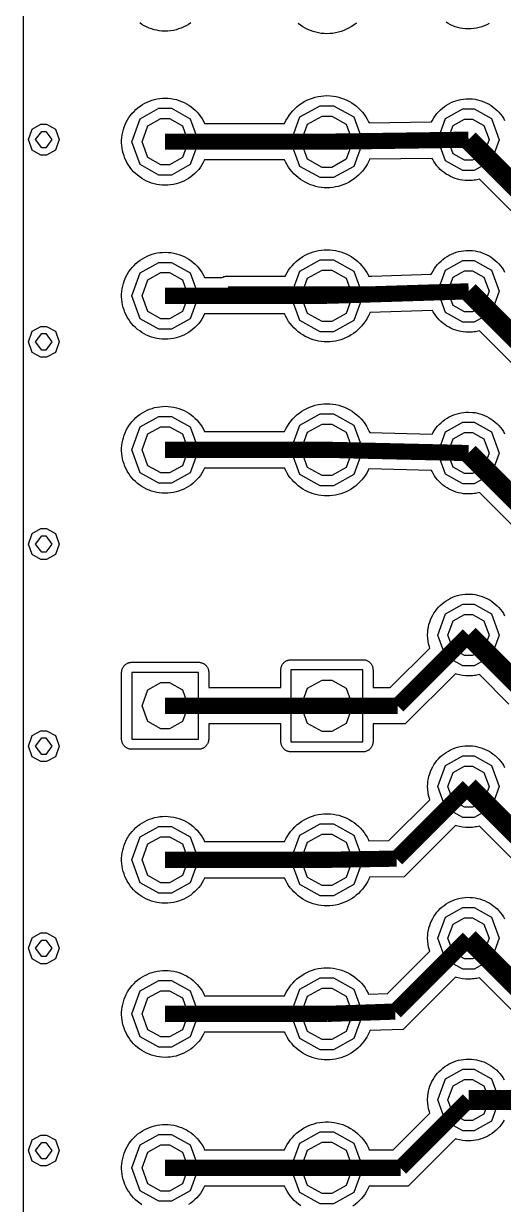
# Model space of a CAD drawing. Extents: x -0.15 to 4.85, y -1.33 to 3.4.
# Drawn here: x 0.02 to 0.487, y 0.735 to 1.885 of the extents above; entities that cross this region are included whole.
import ezdxf

# ---------------------------------------------------------------- set-up
doc = ezdxf.new("R2010")
doc.units = 0
doc.layers.get('0').update_dxf_attribs({"linetype": 'CONTINUOUS'})

msp = doc.modelspace()

# ---------------------------------------------------------------- linework, layer by layer
at = {"color": 0}
for points in [[(0.019705, 0.019677), (0.019705, 2.69688)], [(0.472831, 1.88486), (0.470497, 1.88361), (0.46811, 1.88253), (0.465668, 1.8816), (0.463172, 1.88085), (0.460568, 1.88025), (0.458018, 1.87981), (0.45536, 1.87954), (0.452756, 1.87943), (0.449718, 1.87954), (0.447222, 1.87981), (0.444726, 1.88025), (0.442285, 1.88085), (0.439899, 1.88154), (0.437565, 1.88247), (0.435286, 1.8835), (0.433063, 1.88464), (0.430946, 1.88594)], [(0.182411, 1.88546), (0.180186, 1.88393), (0.177908, 1.88258), (0.175521, 1.88139), (0.173079, 1.88031), (0.170583, 1.87943), (0.168033, 1.87867), (0.165429, 1.87807), (0.162771, 1.87769), (0.160167, 1.87743), (0.157454, 1.87732), (0.154363, 1.87743), (0.151758, 1.87769), (0.149208, 1.87813), (0.146713, 1.87872), (0.144217, 1.87949), (0.141775, 1.88035), (0.139388, 1.88139), (0.137055, 1.88258), (0.134831, 1.88388), (0.132661, 1.88535)], [(0.343599, 1.88513), (0.341319, 1.88339), (0.338986, 1.88182), (0.3366, 1.8804), (0.33405, 1.87911), (0.3315, 1.87797), (0.328842, 1.87704), (0.326129, 1.87624), (0.323361, 1.87564), (0.320594, 1.87519), (0.317774, 1.87493), (0.314953, 1.87482), (0.312185, 1.87493), (0.309472, 1.87514), (0.30676, 1.87558), (0.304047, 1.87618), (0.301389, 1.87693), (0.298839, 1.87786), (0.296289, 1.87889), (0.293793, 1.88014), (0.291407, 1.88149), (0.289128, 1.88301), (0.286957, 1.88469)], [(0.531478, 1.66507), (0.463336, 1.73322), (0.46225, 1.73294), (0.460786, 1.73263), (0.459429, 1.73235), (0.458128, 1.73218), (0.456771, 1.73203), (0.455469, 1.73192), (0.454112, 1.73181), (0.452756, 1.73181), (0.452756, 1.73181), (0.449393, 1.73197), (0.446951, 1.73224), (0.444564, 1.73268), (0.442176, 1.73322), (0.439844, 1.73392), (0.437565, 1.73479), (0.43534, 1.73582), (0.433171, 1.73696), (0.431054, 1.73821), (0.429047, 1.73962), (0.427149, 1.74114), (0.425304, 1.74276), (0.423622, 1.7445), (0.421994, 1.74635), (0.420475, 1.74825), (0.419119, 1.75031), (0.417871, 1.75237), (0.417275, 1.7534), (0.356456, 1.75253), (0.355914, 1.75139), (0.354286, 1.74814), (0.352875, 1.74569), (0.351247, 1.74336), (0.349567, 1.74114), (0.347667, 1.73903), (0.34566, 1.73701), (0.343544, 1.73517), (0.341319, 1.73343), (0.338986, 1.73181), (0.3366, 1.7304), (0.33405, 1.7291), (0.3315, 1.72801), (0.328842, 1.72703), (0.326129, 1.72622), (0.323361, 1.72563), (0.320594, 1.72519), (0.317774, 1.72492), (0.314953, 1.72481), (0.312185, 1.72492), (0.309472, 1.72519), (0.30676, 1.72557), (0.304047, 1.72617), (0.301389, 1.72693), (0.298839, 1.72785), (0.296289, 1.72893), (0.293793, 1.73013), (0.291407, 1.73149), (0.289128, 1.733), (0.286957, 1.73468), (0.284842, 1.73647), (0.282835, 1.73838), (0.28099, 1.74038), (0.279254, 1.74256), (0.277681, 1.74478), (0.276215, 1.74711), (0.274914, 1.7495), (0.273774, 1.75193), (0.195921, 1.75193), (0.194618, 1.74933), (0.193261, 1.74706), (0.191743, 1.74483), (0.190115, 1.74271), (0.188379, 1.74071), (0.186481, 1.73886), (0.184472, 1.73707), (0.182411, 1.73544), (0.180186, 1.73392), (0.177908, 1.73257), (0.175521, 1.73137), (0.173079, 1.73029), (0.170583, 1.72942), (0.168033, 1.72867), (0.165429, 1.72807), (0.162771, 1.72768), (0.160167, 1.72742), (0.157454, 1.72736), (0.154363, 1.72747), (0.151758, 1.72774), (0.149208, 1.72817), (0.146713, 1.72871), (0.144217, 1.72947), (0.141775, 1.73035), (0.139388, 1.73137), (0.137055, 1.73257), (0.134831, 1.73392), (0.132661, 1.73539), (0.130599, 1.73696), (0.128646, 1.73864), (0.126801, 1.74049), (0.125065, 1.74244), (0.123437, 1.74444), (0.121973, 1.74657), (0.120616, 1.74879), (0.119423, 1.75113), (0.118338, 1.75346), (0.117415, 1.7559), (0.116656, 1.75839), (0.116059, 1.76089), (0.115571, 1.76349), (0.115299, 1.76604), (0.115137, 1.76864), (0.115137, 1.77125), (0.115354, 1.77385), (0.115679, 1.7764), (0.116168, 1.77896), (0.116819, 1.7815), (0.117632, 1.78394), (0.118555, 1.78639), (0.11964, 1.78872), (0.120888, 1.791), (0.122244, 1.79322), (0.123763, 1.79533), (0.125391, 1.79735), (0.127181, 1.79925), (0.129026, 1.80108), (0.131033, 1.80278), (0.133095, 1.80429), (0.135265, 1.80575), (0.137543, 1.80706), (0.139822, 1.80819), (0.142264, 1.80917), (0.144706, 1.81004), (0.1472, 1.81075), (0.14975, 1.81135), (0.1523, 1.81172), (0.154904, 1.81194), (0.157454, 1.81204), (0.160493, 1.81194), (0.163097, 1.81167), (0.165756, 1.81124), (0.16836, 1.81064), (0.17091, 1.80988), (0.173406, 1.80896), (0.175846, 1.80788), (0.178179, 1.80662), (0.180458, 1.80526), (0.182682, 1.80375), (0.184744, 1.80207), (0.186751, 1.80033), (0.188596, 1.79843), (0.190332, 1.79642), (0.19196, 1.79425), (0.193425, 1.79208), (0.194781, 1.78975), (0.195921, 1.78742), (0.273774, 1.78742), (0.275076, 1.79024), (0.276486, 1.79274), (0.27806, 1.79518), (0.279796, 1.79751), (0.28164, 1.79968), (0.283649, 1.80179), (0.285764, 1.80375), (0.288043, 1.80554), (0.290375, 1.80722), (0.292871, 1.80868), (0.295421, 1.81004), (0.298025, 1.81124), (0.300737, 1.81221), (0.303504, 1.81303), (0.306326, 1.81368), (0.309201, 1.81417), (0.312076, 1.81443), (0.314953, 1.81454), (0.318533, 1.81437), (0.321246, 1.81411), (0.323958, 1.81362), (0.326671, 1.81297), (0.329275, 1.81215), (0.331879, 1.81124), (0.334375, 1.8101), (0.336817, 1.80885), (0.339204, 1.80743), (0.341428, 1.80586), (0.343599, 1.80418), (0.34566, 1.80233), (0.347612, 1.80039), (0.349457, 1.79832), (0.351139, 1.79615), (0.352713, 1.79393), (0.354124, 1.79154), (0.355371, 1.78915), (0.355914, 1.78801), (0.416786, 1.78889), (0.417329, 1.78992), (0.419065, 1.79294), (0.420475, 1.79507), (0.422049, 1.79701), (0.423676, 1.79892), (0.425467, 1.80065), (0.427311, 1.80233), (0.429318, 1.80386), (0.431381, 1.80526), (0.43355, 1.80657), (0.435775, 1.80771), (0.438053, 1.80868), (0.44044, 1.80956), (0.442828, 1.81026), (0.445269, 1.81081), (0.447765, 1.81118), (0.450261, 1.8114), (0.452756, 1.8115), (0.456662, 1.81129), (0.459104, 1.81101), (0.46149, 1.81053), (0.463878, 1.80993), (0.466157, 1.80917), (0.468435, 1.80831), (0.47066, 1.80728), (0.472831, 1.80608), (0.474892, 1.80478), (0.476899, 1.80336), (0.478797, 1.80185), (0.480587, 1.80017), (0.482269, 1.79843), (0.483843, 1.79653), (0.485362, 1.79458), (0.486664, 1.79257), (0.487912, 1.79046)], [(0.552854, 1.49607), (0.463336, 1.5856), (0.46225, 1.58532), (0.460786, 1.585), (0.459429, 1.58472), (0.458128, 1.58451), (0.456771, 1.58435), (0.455469, 1.58424), (0.454112, 1.58418), (0.452756, 1.58418), (0.452756, 1.58418), (0.450043, 1.58424), (0.447657, 1.58451), (0.445215, 1.58489), (0.442828, 1.58543), (0.440494, 1.58608), (0.438163, 1.58694), (0.435938, 1.58788), (0.433768, 1.58901), (0.431651, 1.59021), (0.42959, 1.59156), (0.427692, 1.59308), (0.425792, 1.59465), (0.424056, 1.59633), (0.422428, 1.59818), (0.42091, 1.60008), (0.419499, 1.60208), (0.418197, 1.60415), (0.4176, 1.60518), (0.356728, 1.60328), (0.356239, 1.60208), (0.355046, 1.59954), (0.353689, 1.5971), (0.352225, 1.59476), (0.350651, 1.59254), (0.348915, 1.59038), (0.347071, 1.58836), (0.345062, 1.58646), (0.343001, 1.58467), (0.340776, 1.58299), (0.338499, 1.58153), (0.336111, 1.58011), (0.333615, 1.57892), (0.331119, 1.57783), (0.328515, 1.57692), (0.325857, 1.57615), (0.323144, 1.57561), (0.320432, 1.57518), (0.317719, 1.5749), (0.314953, 1.57485), (0.312185, 1.5749), (0.309472, 1.57518), (0.30676, 1.57561), (0.304047, 1.57615), (0.301389, 1.57692), (0.298839, 1.57783), (0.296289, 1.57892), (0.293793, 1.58011), (0.291407, 1.58153), (0.289128, 1.58299), (0.286957, 1.58467), (0.284842, 1.58646), (0.282835, 1.58836), (0.28099, 1.59038), (0.279254, 1.59254), (0.277681, 1.59476), (0.276215, 1.5971), (0.274914, 1.59954), (0.273774, 1.60197), (0.195921, 1.60197), (0.194618, 1.59932), (0.193261, 1.59704), (0.191743, 1.59482), (0.190115, 1.59271), (0.188379, 1.59069), (0.186481, 1.58885), (0.184472, 1.58706), (0.182411, 1.58543), (0.180186, 1.58392), (0.177908, 1.58256), (0.175521, 1.58136), (0.173079, 1.58033), (0.170583, 1.5794), (0.168033, 1.57865), (0.165429, 1.57811), (0.162771, 1.57767), (0.160167, 1.5774), (0.157454, 1.57735), (0.154363, 1.57746), (0.151758, 1.57772), (0.149208, 1.57817), (0.146713, 1.57876), (0.144217, 1.57946), (0.141775, 1.58039), (0.139388, 1.58142), (0.137055, 1.58256), (0.134831, 1.58392), (0.132661, 1.58538), (0.130599, 1.58694), (0.128646, 1.58864), (0.126801, 1.59047), (0.125065, 1.59243), (0.123437, 1.59444), (0.121973, 1.59661), (0.120616, 1.59883), (0.119423, 1.60111), (0.118338, 1.6035), (0.117415, 1.60589), (0.116656, 1.60838), (0.116059, 1.61093), (0.115571, 1.61349), (0.115299, 1.61603), (0.115137, 1.61864), (0.115137, 1.62124), (0.115354, 1.62385), (0.115679, 1.62639), (0.116168, 1.62894), (0.116819, 1.63149), (0.117632, 1.63393), (0.118555, 1.63638), (0.11964, 1.63871), (0.120888, 1.64099), (0.122244, 1.64321), (0.123763, 1.64533), (0.125391, 1.64733), (0.127181, 1.64929), (0.129026, 1.65108), (0.131033, 1.65276), (0.133095, 1.65433), (0.135265, 1.65575), (0.137543, 1.65704), (0.139822, 1.65818), (0.142264, 1.65922), (0.144706, 1.66008), (0.1472, 1.66079), (0.14975, 1.66133), (0.1523, 1.66171), (0.154904, 1.66193), (0.157454, 1.66204), (0.160493, 1.66193), (0.163097, 1.66165), (0.165756, 1.66122), (0.16836, 1.66063), (0.17091, 1.65986), (0.173406, 1.65894), (0.175846, 1.65786), (0.178179, 1.65661), (0.180458, 1.65525), (0.182682, 1.65374), (0.184744, 1.65211), (0.186751, 1.65032), (0.188596, 1.64842), (0.190332, 1.64642), (0.19196, 1.64429), (0.193425, 1.64207), (0.194781, 1.63974), (0.195921, 1.6374), (0.21225, 1.6374), (0.212631, 1.63757), (0.213607, 1.63794), (0.214583, 1.63828), (0.215506, 1.63849), (0.216536, 1.63865), (0.217513, 1.63876), (0.21849, 1.63876), (0.274371, 1.63876), (0.276215, 1.64229), (0.277681, 1.64463), (0.279254, 1.64685), (0.28099, 1.64896), (0.282889, 1.65103), (0.284842, 1.65292), (0.286957, 1.65471), (0.289128, 1.65635), (0.291461, 1.65786), (0.293793, 1.65922), (0.296289, 1.66046), (0.298839, 1.66156), (0.301443, 1.66242), (0.304047, 1.66318), (0.30676, 1.66378), (0.309472, 1.66421), (0.312185, 1.66443), (0.314953, 1.66453), (0.317719, 1.66443), (0.320432, 1.66421), (0.323144, 1.66378), (0.325857, 1.66318), (0.328515, 1.66242), (0.331119, 1.66156), (0.333615, 1.66046), (0.336111, 1.65922), (0.338499, 1.65786), (0.340776, 1.65635), (0.343001, 1.65471), (0.345062, 1.65292), (0.347071, 1.65103), (0.348915, 1.64896), (0.350651, 1.64685), (0.352225, 1.64463), (0.353689, 1.64229), (0.354992, 1.6399), (0.355533, 1.63876), (0.358518, 1.63876), (0.416515, 1.64061), (0.417057, 1.64169), (0.418306, 1.64408), (0.419607, 1.64614), (0.421018, 1.64815), (0.422592, 1.65004), (0.424219, 1.65183), (0.42601, 1.65351), (0.427854, 1.65515), (0.429807, 1.65661), (0.431868, 1.65792), (0.433985, 1.65917), (0.436154, 1.66025), (0.438433, 1.66117), (0.440713, 1.66199), (0.443099, 1.66269), (0.445486, 1.66318), (0.447874, 1.66356), (0.450315, 1.66378), (0.452756, 1.66389), (0.456662, 1.66367), (0.459104, 1.66333), (0.46149, 1.6629), (0.463878, 1.66231), (0.466157, 1.66156), (0.468435, 1.66063), (0.47066, 1.6596), (0.472831, 1.65846), (0.474892, 1.65715), (0.476899, 1.65575), (0.478797, 1.65417), (0.480587, 1.65254), (0.482269, 1.65075), (0.483843, 1.6489), (0.485362, 1.64696), (0.486664, 1.64494), (0.487912, 1.64278)], [(0.531478, 1.35995), (0.463336, 1.4281), (0.46225, 1.42782), (0.460786, 1.4275), (0.459429, 1.42722), (0.458128, 1.42707), (0.456771, 1.4269), (0.455469, 1.42679), (0.454112, 1.42668), (0.452756, 1.42668), (0.452756, 1.42668), (0.450315, 1.42674), (0.447874, 1.42696), (0.445486, 1.42733), (0.443099, 1.42787), (0.440713, 1.42853), (0.438433, 1.42935), (0.436154, 1.43032), (0.433985, 1.4314), (0.431868, 1.4326), (0.429807, 1.43396), (0.427854, 1.43542), (0.42601, 1.437), (0.424219, 1.43868), (0.422592, 1.44051), (0.421072, 1.44242), (0.419607, 1.44438), (0.41836, 1.44649), (0.417219, 1.44856), (0.416624, 1.44964), (0.355751, 1.45104), (0.355208, 1.44985), (0.353689, 1.44708), (0.352225, 1.44475), (0.350651, 1.44253), (0.348915, 1.44042), (0.347071, 1.43835), (0.345062, 1.43646), (0.343001, 1.43467), (0.340776, 1.43303), (0.338499, 1.43151), (0.336111, 1.4301), (0.333615, 1.42892), (0.331119, 1.42782), (0.328515, 1.4269), (0.325857, 1.42619), (0.323144, 1.4256), (0.320432, 1.42517), (0.317719, 1.42489), (0.314953, 1.42485), (0.312185, 1.42489), (0.309472, 1.42517), (0.30676, 1.4256), (0.304047, 1.42619), (0.301389, 1.4269), (0.298839, 1.42782), (0.296289, 1.42892), (0.293793, 1.4301), (0.291407, 1.43151), (0.289128, 1.43303), (0.286957, 1.43467), (0.284842, 1.43646), (0.282835, 1.43835), (0.28099, 1.44042), (0.279254, 1.44253), (0.277681, 1.44475), (0.276215, 1.44708), (0.274914, 1.44953), (0.273774, 1.45197), (0.195921, 1.45197), (0.194618, 1.44931), (0.193261, 1.44703), (0.191743, 1.44481), (0.190115, 1.44269), (0.188379, 1.44074), (0.186481, 1.43883), (0.184472, 1.43704), (0.182411, 1.43542), (0.180186, 1.43396), (0.177908, 1.4326), (0.175521, 1.43135), (0.173079, 1.43032), (0.170583, 1.4294), (0.168033, 1.42869), (0.165429, 1.4281), (0.162771, 1.42767), (0.160167, 1.42739), (0.157454, 1.42733), (0.154363, 1.42744), (0.151758, 1.42772), (0.149208, 1.42815), (0.146713, 1.42875), (0.144217, 1.42946), (0.141775, 1.43038), (0.139388, 1.4314), (0.137055, 1.4326), (0.134831, 1.4339), (0.132661, 1.43536), (0.130599, 1.43694), (0.128646, 1.43868), (0.126801, 1.44047), (0.125065, 1.44242), (0.123437, 1.44449), (0.121973, 1.4466), (0.120616, 1.44882), (0.119423, 1.4511), (0.118338, 1.45349), (0.117415, 1.45593), (0.116656, 1.45837), (0.116059, 1.46092), (0.115571, 1.46347), (0.115299, 1.46607), (0.115137, 1.46862), (0.115137, 1.47122), (0.115354, 1.47383), (0.115679, 1.47643), (0.116168, 1.47899), (0.116819, 1.48149), (0.117632, 1.48397), (0.118555, 1.48636), (0.11964, 1.48875), (0.120888, 1.49103), (0.122244, 1.49319), (0.123763, 1.49532), (0.125391, 1.49732), (0.127181, 1.49928), (0.129026, 1.50107), (0.131033, 1.50275), (0.133095, 1.50432), (0.135265, 1.50574), (0.137543, 1.50704), (0.139822, 1.50818), (0.142264, 1.50921), (0.144706, 1.51007), (0.1472, 1.51078), (0.14975, 1.51132), (0.1523, 1.51169), (0.154904, 1.51197), (0.157454, 1.51203), (0.160493, 1.51192), (0.163097, 1.51165), (0.165756, 1.51121), (0.16836, 1.51061), (0.17091, 1.50986), (0.173406, 1.50893), (0.175846, 1.50785), (0.178179, 1.5066), (0.180458, 1.50525), (0.182682, 1.50372), (0.184744, 1.5021), (0.186751, 1.50031), (0.188596, 1.4984), (0.190332, 1.4964), (0.19196, 1.49429), (0.193425, 1.49206), (0.194781, 1.48978), (0.195921, 1.48739), (0.273774, 1.48739), (0.275076, 1.49022), (0.276486, 1.49271), (0.27806, 1.49515), (0.279796, 1.49749), (0.28164, 1.49971), (0.283649, 1.50178), (0.285764, 1.50372), (0.288043, 1.50551), (0.290375, 1.50719), (0.292871, 1.50872), (0.295421, 1.51007), (0.298025, 1.51121), (0.300737, 1.51225), (0.303504, 1.51306), (0.306326, 1.51371), (0.309201, 1.51414), (0.312076, 1.51442), (0.314953, 1.51453), (0.317828, 1.51442), (0.320703, 1.51414), (0.323579, 1.51371), (0.3264, 1.51306), (0.329167, 1.51225), (0.331879, 1.51121), (0.334483, 1.51007), (0.337088, 1.50872), (0.339529, 1.50719), (0.341917, 1.50551), (0.34414, 1.50372), (0.346257, 1.50178), (0.348264, 1.49971), (0.350163, 1.49749), (0.351844, 1.49515), (0.353418, 1.49271), (0.354829, 1.49022), (0.356076, 1.48761), (0.356565, 1.48647), (0.417438, 1.48507), (0.418033, 1.4861), (0.419607, 1.48869), (0.421018, 1.49065), (0.422592, 1.49256), (0.424219, 1.49433), (0.42601, 1.49607), (0.427854, 1.49765), (0.429807, 1.49911), (0.431868, 1.50047), (0.433985, 1.50167), (0.436154, 1.50275), (0.438433, 1.50372), (0.440713, 1.50454), (0.443099, 1.50519), (0.445486, 1.50574), (0.447874, 1.50606), (0.450315, 1.50633), (0.452756, 1.50639), (0.456662, 1.50617), (0.459104, 1.5059), (0.46149, 1.5054), (0.463878, 1.50481), (0.466157, 1.50406), (0.468435, 1.50318), (0.47066, 1.50215), (0.472831, 1.50096), (0.474892, 1.49965), (0.476899, 1.49825), (0.478797, 1.49672), (0.480587, 1.49504), (0.482269, 1.49331), (0.483843, 1.49142), (0.485362, 1.48946), (0.486664, 1.48744), (0.487912, 1.48533)], [(0.492144, 1.22215), (0.463336, 1.25096), (0.46225, 1.25069), (0.460786, 1.25031), (0.459429, 1.25009), (0.458128, 1.24987), (0.456771, 1.24971), (0.455469, 1.2496), (0.454112, 1.24955), (0.452756, 1.24949), (0.452756, 1.24949), (0.449772, 1.24966), (0.446843, 1.24998), (0.443967, 1.25053), (0.4412, 1.25123), (0.440061, 1.25161), (0.391178, 1.20273), (0.359819, 1.20273), (0.359819, 1.18548), (0.359765, 1.1845), (0.359711, 1.1839), (0.359549, 1.18331), (0.35944, 1.18271), (0.359224, 1.18217), (0.359006, 1.18157), (0.358735, 1.18103), (0.358464, 1.18054), (0.358138, 1.18), (0.357813, 1.17951), (0.357433, 1.17902), (0.356999, 1.17858), (0.356565, 1.17815), (0.356131, 1.17777), (0.355643, 1.17739), (0.355154, 1.17707), (0.354611, 1.17679), (0.354069, 1.17652), (0.353526, 1.17631), (0.352929, 1.17609), (0.352333, 1.17593), (0.35179, 1.17576), (0.351139, 1.17571), (0.350543, 1.17566), (0.349946, 1.1756), (0.279958, 1.1756), (0.278982, 1.17566), (0.278386, 1.17576), (0.277789, 1.17587), (0.277192, 1.17603), (0.27665, 1.1762), (0.276053, 1.17642), (0.27551, 1.17669), (0.275022, 1.17696), (0.274479, 1.17728), (0.27399, 1.17761), (0.273503, 1.17799), (0.273068, 1.17842), (0.272689, 1.17886), (0.272254, 1.17929), (0.271929, 1.17978), (0.27155, 1.18032), (0.271278, 1.18081), (0.271007, 1.18135), (0.27079, 1.18195), (0.270574, 1.18249), (0.27041, 1.18309), (0.270301, 1.18368), (0.270193, 1.18428), (0.270139, 1.18488), (0.270085, 1.18548), (0.270085, 1.20273), (0.199826, 1.20273), (0.199826, 1.18797), (0.199772, 1.18699), (0.199718, 1.1864), (0.19961, 1.1858), (0.199447, 1.1852), (0.199229, 1.18466), (0.199013, 1.18407), (0.198796, 1.18352), (0.198469, 1.18303), (0.198144, 1.18249), (0.197819, 1.182), (0.197439, 1.18152), (0.197006, 1.18108), (0.196571, 1.18065), (0.196137, 1.18027), (0.195649, 1.17994), (0.195161, 1.17956), (0.194618, 1.17929), (0.194075, 1.17902), (0.193533, 1.1788), (0.192936, 1.17858), (0.192393, 1.17842), (0.191797, 1.17831), (0.1912, 1.17821), (0.190603, 1.17815), (0.190007, 1.1781), (0.124957, 1.1781), (0.124034, 1.17815), (0.123437, 1.17826), (0.122841, 1.17837), (0.122244, 1.17853), (0.121647, 1.17869), (0.121105, 1.17891), (0.120562, 1.17918), (0.12002, 1.17945), (0.119531, 1.17978), (0.118989, 1.18016), (0.118555, 1.18054), (0.118121, 1.18092), (0.117687, 1.18135), (0.117307, 1.18184), (0.116927, 1.18227), (0.116602, 1.18282), (0.116276, 1.18331), (0.116005, 1.18385), (0.115788, 1.18444), (0.115571, 1.18499), (0.115408, 1.18558), (0.115299, 1.18618), (0.115191, 1.18678), (0.115137, 1.18737), (0.115137, 1.18797), (0.115137, 1.25297), (0.115191, 1.25394), (0.115245, 1.25454), (0.115354, 1.25514), (0.115517, 1.25573), (0.115679, 1.25628), (0.115951, 1.25687), (0.116168, 1.25742), (0.116493, 1.25796), (0.116764, 1.25845), (0.117144, 1.25893), (0.117524, 1.25942), (0.117904, 1.25986), (0.118392, 1.26029), (0.118826, 1.26067), (0.119314, 1.26105), (0.119803, 1.26138), (0.120345, 1.26165), (0.120888, 1.26192), (0.12143, 1.26219), (0.122027, 1.26235), (0.122569, 1.26252), (0.123166, 1.26268), (0.123763, 1.26273), (0.12436, 1.26279), (0.124957, 1.26284), (0.190007, 1.26284), (0.190929, 1.26279), (0.191525, 1.26268), (0.192122, 1.26257), (0.192719, 1.26241), (0.193317, 1.26224), (0.193858, 1.26203), (0.194401, 1.26176), (0.194943, 1.26148), (0.195432, 1.26116), (0.195921, 1.26083), (0.196408, 1.26045), (0.196843, 1.26002), (0.197276, 1.25959), (0.197657, 1.25915), (0.198036, 1.25866), (0.198361, 1.25812), (0.198688, 1.25763), (0.198958, 1.25709), (0.199175, 1.25649), (0.199393, 1.25595), (0.199556, 1.25535), (0.199664, 1.25476), (0.199772, 1.25416), (0.199826, 1.25356), (0.199826, 1.25297), (0.199826, 1.23821), (0.270085, 1.23821), (0.270085, 1.25546), (0.270139, 1.25644), (0.270247, 1.25704), (0.270356, 1.25763), (0.270518, 1.25823), (0.270682, 1.25877), (0.270899, 1.25937), (0.271169, 1.25991), (0.271442, 1.26045), (0.271767, 1.26094), (0.272146, 1.26143), (0.272526, 1.26192), (0.272906, 1.26235), (0.27334, 1.26279), (0.273828, 1.26317), (0.274263, 1.26355), (0.274804, 1.26387), (0.275293, 1.26414), (0.275836, 1.26441), (0.276432, 1.26468), (0.276975, 1.26485), (0.277572, 1.26501), (0.278168, 1.26517), (0.278765, 1.26523), (0.279362, 1.26528), (0.279958, 1.26534), (0.349946, 1.26534), (0.350922, 1.26528), (0.351519, 1.26517), (0.352115, 1.26507), (0.352713, 1.26496), (0.353256, 1.26474), (0.353851, 1.26452), (0.354394, 1.26425), (0.354938, 1.26398), (0.355425, 1.26365), (0.355914, 1.26333), (0.356401, 1.26295), (0.356836, 1.26252), (0.357269, 1.26208), (0.35765, 1.26165), (0.358029, 1.26116), (0.358356, 1.26062), (0.358626, 1.26013), (0.358897, 1.25959), (0.359169, 1.25904), (0.359332, 1.25845), (0.359494, 1.25785), (0.359657, 1.25725), (0.359711, 1.25666), (0.359765, 1.25606), (0.359819, 1.25546), (0.359819, 1.23821), (0.376531, 1.23821), (0.414996, 1.27668), (0.414615, 1.27782), (0.413857, 1.28064), (0.413314, 1.28351), (0.412989, 1.28644), (0.412879, 1.28937), (0.412989, 1.2923), (0.41326, 1.29474), (0.413693, 1.29713), (0.414236, 1.29952), (0.414942, 1.30185), (0.415756, 1.30418), (0.416732, 1.30641), (0.417871, 1.30858), (0.419065, 1.31069), (0.420475, 1.3127), (0.42194, 1.31465), (0.423568, 1.3165), (0.425304, 1.31823), (0.427094, 1.31986), (0.428993, 1.32138), (0.431, 1.32279), (0.433117, 1.32404), (0.435286, 1.32518), (0.437511, 1.32621), (0.439789, 1.32708), (0.442122, 1.32778), (0.44451, 1.32838), (0.446897, 1.32881), (0.449337, 1.32908), (0.451779, 1.32919), (0.454221, 1.32919), (0.456662, 1.32903), (0.459104, 1.3287), (0.46149, 1.32827), (0.463878, 1.32762), (0.466157, 1.32691), (0.468435, 1.32599), (0.47066, 1.32496), (0.472831, 1.32382), (0.474892, 1.32252), (0.476899, 1.32111), (0.478797, 1.31954), (0.480587, 1.31791), (0.482269, 1.31612), (0.483843, 1.31427), (0.485362, 1.31232), (0.486664, 1.31026), (0.487912, 1.30814)], [(0.582368, 0.984249), (0.463336, 1.10328), (0.46225, 1.10301), (0.460786, 1.10268), (0.459429, 1.10247), (0.458128, 1.10225), (0.456771, 1.10209), (0.455469, 1.10198), (0.454112, 1.10193), (0.452756, 1.10187), (0.452756, 1.10187), (0.449772, 1.10198), (0.446843, 1.1023), (0.443967, 1.10285), (0.4412, 1.10361), (0.440061, 1.10393), (0.390147, 1.05402), (0.356456, 1.05348), (0.355968, 1.05228), (0.354286, 1.04892), (0.352875, 1.04648), (0.351247, 1.04414), (0.349567, 1.04192), (0.347667, 1.0398), (0.34566, 1.0378), (0.343544, 1.03595), (0.341319, 1.03422), (0.338986, 1.03264), (0.3366, 1.03118), (0.33405, 1.02988), (0.3315, 1.02879), (0.328842, 1.02782), (0.326129, 1.02706), (0.323361, 1.0264), (0.320594, 1.02597), (0.317774, 1.0257), (0.314953, 1.02564), (0.312185, 1.0257), (0.309472, 1.02597), (0.30676, 1.0264), (0.304047, 1.02695), (0.301389, 1.02771), (0.298839, 1.02863), (0.296289, 1.02971), (0.293793, 1.03091), (0.291407, 1.03226), (0.289128, 1.03378), (0.286957, 1.03546), (0.284842, 1.03725), (0.282835, 1.03915), (0.28099, 1.04116), (0.279254, 1.04333), (0.277681, 1.04556), (0.276215, 1.04789), (0.274914, 1.05033), (0.273774, 1.05277), (0.195921, 1.05277), (0.194618, 1.05011), (0.193261, 1.04783), (0.191743, 1.04561), (0.190115, 1.04349), (0.188379, 1.04149), (0.186481, 1.03964), (0.184472, 1.03785), (0.182411, 1.03622), (0.180186, 1.0347), (0.177908, 1.03335), (0.175521, 1.03216), (0.173079, 1.03112), (0.170583, 1.0302), (0.168033, 1.02944), (0.165429, 1.0289), (0.162771, 1.02847), (0.160167, 1.02819), (0.157454, 1.02814), (0.154363, 1.02825), (0.151758, 1.02852), (0.149208, 1.02895), (0.146713, 1.0295), (0.144217, 1.03026), (0.141775, 1.03112), (0.139388, 1.03221), (0.137055, 1.03335), (0.134831, 1.0347), (0.132661, 1.03617), (0.130599, 1.03774), (0.128646, 1.03943), (0.126801, 1.04127), (0.125065, 1.04322), (0.123437, 1.04523), (0.121973, 1.0474), (0.120616, 1.04962), (0.119423, 1.0519), (0.118338, 1.05429), (0.117415, 1.05668), (0.116656, 1.05917), (0.116059, 1.06172), (0.115571, 1.06427), (0.115299, 1.06682), (0.115137, 1.06943), (0.115137, 1.07203), (0.115354, 1.07463), (0.115679, 1.07718), (0.116168, 1.07973), (0.116819, 1.08228), (0.117632, 1.08473), (0.118555, 1.08717), (0.11964, 1.0895), (0.120888, 1.09178), (0.122244, 1.094), (0.123763, 1.09612), (0.125391, 1.09813), (0.127181, 1.10003), (0.129026, 1.10187), (0.131033, 1.10355), (0.133095, 1.10507), (0.135265, 1.10654), (0.137543, 1.10784), (0.139822, 1.10898), (0.142264, 1.11001), (0.144706, 1.11082), (0.1472, 1.11153), (0.14975, 1.11212), (0.1523, 1.1125), (0.154904, 1.11272), (0.157454, 1.11283), (0.160493, 1.11272), (0.163097, 1.11245), (0.165756, 1.11202), (0.16836, 1.11142), (0.17091, 1.11066), (0.173406, 1.10974), (0.175846, 1.10865), (0.178179, 1.1074), (0.180458, 1.10605), (0.182682, 1.10453), (0.184744, 1.10285), (0.186751, 1.10111), (0.188596, 1.09921), (0.190332, 1.0972), (0.19196, 1.09509), (0.193425, 1.09286), (0.194781, 1.09053), (0.195921, 1.0882), (0.273774, 1.0882), (0.275076, 1.09102), (0.276486, 1.09352), (0.27806, 1.09596), (0.279796, 1.09829), (0.28164, 1.10046), (0.283649, 1.10258), (0.285764, 1.10453), (0.288043, 1.10632), (0.290375, 1.108), (0.292871, 1.10947), (0.295421, 1.11082), (0.298025, 1.11202), (0.300737, 1.11299), (0.303504, 1.11386), (0.306326, 1.11446), (0.309201, 1.11495), (0.312076, 1.11522), (0.314953, 1.11532), (0.318371, 1.11516), (0.321138, 1.11489), (0.32385, 1.1144), (0.326508, 1.11381), (0.329167, 1.11299), (0.331717, 1.11207), (0.334267, 1.11093), (0.336708, 1.10968), (0.339094, 1.10827), (0.341319, 1.10675), (0.343544, 1.10507), (0.345606, 1.10323), (0.347558, 1.10127), (0.349349, 1.09921), (0.351085, 1.0971), (0.352604, 1.09482), (0.354069, 1.09243), (0.355317, 1.09004), (0.35586, 1.0889), (0.375174, 1.08923), (0.414996, 1.129), (0.414615, 1.13019), (0.413857, 1.13301), (0.413314, 1.13589), (0.412989, 1.13882), (0.412879, 1.14175), (0.412989, 1.14468), (0.41326, 1.14712), (0.413693, 1.14951), (0.414236, 1.15189), (0.414942, 1.15423), (0.415756, 1.1565), (0.416732, 1.15878), (0.417871, 1.16095), (0.419065, 1.16307), (0.420475, 1.16508), (0.42194, 1.16703), (0.423568, 1.16887), (0.425304, 1.17061), (0.427094, 1.17224), (0.428993, 1.17376), (0.431, 1.17511), (0.433117, 1.17642), (0.435286, 1.17755), (0.437511, 1.17853), (0.439789, 1.1794), (0.442122, 1.18016), (0.44451, 1.1807), (0.446897, 1.18113), (0.449337, 1.18146), (0.451779, 1.18157), (0.454221, 1.18157), (0.456662, 1.18141), (0.459104, 1.18108), (0.46149, 1.18059), (0.463878, 1.18), (0.466157, 1.17924), (0.468435, 1.17837), (0.47066, 1.17734), (0.472831, 1.17614), (0.474892, 1.17484), (0.476899, 1.17343), (0.478797, 1.17191), (0.480587, 1.17023), (0.482269, 1.16849), (0.483843, 1.16665), (0.485362, 1.1647), (0.486664, 1.16263), (0.487912, 1.16052)], [(0.543033, 0.87596), (0.463336, 0.955657), (0.46225, 0.955386), (0.460786, 0.955061), (0.459429, 0.954789), (0.458128, 0.954626), (0.456771, 0.954464), (0.455469, 0.954356), (0.454112, 0.954247), (0.452756, 0.954247), (0.452756, 0.954247), (0.449772, 0.954356), (0.446843, 0.954681), (0.443967, 0.955224), (0.4412, 0.955983), (0.440061, 0.956308), (0.389008, 0.905256), (0.356782, 0.904171), (0.356239, 0.902978), (0.355046, 0.900319), (0.353689, 0.897878), (0.352225, 0.895544), (0.350651, 0.893321), (0.348915, 0.89115), (0.347071, 0.889143), (0.345062, 0.887244), (0.343001, 0.885454), (0.340776, 0.883826), (0.338499, 0.882307), (0.336111, 0.880896), (0.333615, 0.879703), (0.331119, 0.878618), (0.328515, 0.877696), (0.325857, 0.87699), (0.323144, 0.876393), (0.320432, 0.87596), (0.317719, 0.875687), (0.314953, 0.875633), (0.312185, 0.875687), (0.309472, 0.87596), (0.30676, 0.876393), (0.304047, 0.87699), (0.301389, 0.877696), (0.298839, 0.878618), (0.296289, 0.879703), (0.293793, 0.880896), (0.291407, 0.882307), (0.289128, 0.883826), (0.286957, 0.885454), (0.284842, 0.887244), (0.282835, 0.889143), (0.28099, 0.89115), (0.279254, 0.893321), (0.277681, 0.895544), (0.276215, 0.897878), (0.274914, 0.900319), (0.273774, 0.90276), (0.195921, 0.90276), (0.194618, 0.900101), (0.193261, 0.897824), (0.191743, 0.895599), (0.190115, 0.893483), (0.188379, 0.891531), (0.186481, 0.889631), (0.184472, 0.88784), (0.182411, 0.886213), (0.180186, 0.884749), (0.177908, 0.883392), (0.175521, 0.882144), (0.173079, 0.881114), (0.170583, 0.88019), (0.168033, 0.879432), (0.165429, 0.878889), (0.162771, 0.878454), (0.160167, 0.878183), (0.157454, 0.878129), (0.154363, 0.878238), (0.151758, 0.87851), (0.149208, 0.878943), (0.146713, 0.87954), (0.144217, 0.880246), (0.141775, 0.881168), (0.139388, 0.882199), (0.137055, 0.883392), (0.134831, 0.884694), (0.132661, 0.886158), (0.130599, 0.887732), (0.128646, 0.889468), (0.126801, 0.891258), (0.125065, 0.893211), (0.123437, 0.895219), (0.121973, 0.897389), (0.120616, 0.899614), (0.119423, 0.901892), (0.118338, 0.904279), (0.117415, 0.906721), (0.116656, 0.909163), (0.116059, 0.911713), (0.115571, 0.914262), (0.115299, 0.916812), (0.115137, 0.919417), (0.115137, 0.922021), (0.115354, 0.924625), (0.115679, 0.927175), (0.116168, 0.929725), (0.116819, 0.932274), (0.117632, 0.934715), (0.118555, 0.937157), (0.11964, 0.93949), (0.120888, 0.941822), (0.122244, 0.943993), (0.123763, 0.946108), (0.125391, 0.948117), (0.127181, 0.950069), (0.129026, 0.95186), (0.131033, 0.953542), (0.133095, 0.955115), (0.135265, 0.956525), (0.137543, 0.957828), (0.139822, 0.958967), (0.142264, 0.959997), (0.144706, 0.960865), (0.1472, 0.961571), (0.14975, 0.962114), (0.1523, 0.962493), (0.154904, 0.962765), (0.157454, 0.962819), (0.160493, 0.962711), (0.163097, 0.962439), (0.165756, 0.962006), (0.16836, 0.961408), (0.17091, 0.960649), (0.173406, 0.959726), (0.175846, 0.958642), (0.178179, 0.957393), (0.180458, 0.956038), (0.182682, 0.954518), (0.184744, 0.95289), (0.186751, 0.9511), (0.188596, 0.949201), (0.190332, 0.947194), (0.19196, 0.945078), (0.193425, 0.942854), (0.194781, 0.940521), (0.195921, 0.938188), (0.273774, 0.938188), (0.275076, 0.94101), (0.276486, 0.943504), (0.27806, 0.945946), (0.279796, 0.948279), (0.28164, 0.950503), (0.283649, 0.952565), (0.285764, 0.954518), (0.288043, 0.956308), (0.290375, 0.95799), (0.292871, 0.95951), (0.295421, 0.960811), (0.298025, 0.962006), (0.300737, 0.963036), (0.303504, 0.96385), (0.306326, 0.964501), (0.309201, 0.964935), (0.312076, 0.965206), (0.314953, 0.965315), (0.318207, 0.965206), (0.321083, 0.964881), (0.323904, 0.964392), (0.326725, 0.963742), (0.329492, 0.962928), (0.332206, 0.961897), (0.33481, 0.960703), (0.337358, 0.959347), (0.3398, 0.957774), (0.342188, 0.956146), (0.344413, 0.954301), (0.346528, 0.952349), (0.348535, 0.950232), (0.350379, 0.948008), (0.352061, 0.945675), (0.353581, 0.943233), (0.354992, 0.940738), (0.355533, 0.939599), (0.373817, 0.94025), (0.414996, 0.981374), (0.414615, 0.982512), (0.413857, 0.985389), (0.413314, 0.988264), (0.412989, 0.991139), (0.412879, 0.994069), (0.412989, 0.997053), (0.41326, 0.99944), (0.413693, 1.00188), (0.414236, 1.00427), (0.414942, 1.0066), (0.415756, 1.00888), (0.416732, 1.01116), (0.417871, 1.01333), (0.419065, 1.01539), (0.420475, 1.01745), (0.42194, 1.01935), (0.423568, 1.0212), (0.425304, 1.02293), (0.427094, 1.02456), (0.428993, 1.02608), (0.431, 1.02749), (0.433117, 1.02879), (0.435286, 1.02993), (0.437511, 1.03091), (0.439789, 1.03178), (0.442122, 1.03248), (0.44451, 1.03308), (0.446897, 1.03351), (0.449337, 1.03378), (0.451779, 1.03395), (0.454221, 1.03389), (0.456662, 1.03373), (0.459104, 1.03346), (0.46149, 1.03297), (0.463878, 1.03237), (0.466157, 1.03161), (0.468435, 1.03074), (0.47066, 1.02971), (0.472831, 1.02852), (0.474892, 1.02722), (0.476899, 1.02581), (0.478797, 1.02429), (0.480587, 1.02261), (0.482269, 1.02087), (0.483843, 1.01897), (0.485362, 1.01702), (0.486664, 1.01501), (0.487912, 1.01289)], [(0.134831, 0.734683), (0.132661, 0.736149), (0.130599, 0.737721), (0.128646, 0.739457), (0.126801, 0.741247), (0.125065, 0.743201), (0.123437, 0.745263), (0.121973, 0.747378), (0.120616, 0.749603), (0.119423, 0.751882), (0.118338, 0.754268), (0.117415, 0.75671), (0.116656, 0.759151), (0.116059, 0.761701), (0.115571, 0.764251), (0.115299, 0.766856), (0.115137, 0.76946), (0.115137, 0.77201), (0.115354, 0.774614), (0.115679, 0.777218), (0.116168, 0.779768), (0.116819, 0.782264), (0.117632, 0.78476), (0.118555, 0.787146), (0.11964, 0.789533), (0.120888, 0.791813), (0.122244, 0.793982), (0.123763, 0.796099), (0.125391, 0.79816), (0.127181, 0.800058), (0.129026, 0.801849), (0.131033, 0.803531), (0.133095, 0.805104), (0.135265, 0.806515), (0.137543, 0.807817), (0.139822, 0.808956), (0.142264, 0.809987), (0.144706, 0.810856), (0.1472, 0.81156), (0.14975, 0.812103), (0.1523, 0.812482), (0.154904, 0.812754), (0.157454, 0.812808), (0.160493, 0.8127), (0.163097, 0.812428), (0.165756, 0.811994), (0.16836, 0.811397), (0.17091, 0.810637), (0.173406, 0.809715), (0.175846, 0.808631), (0.178179, 0.807438), (0.180458, 0.806026), (0.182682, 0.804507), (0.184744, 0.802879), (0.186751, 0.801089), (0.188596, 0.79919), (0.190332, 0.797183), (0.19196, 0.795067), (0.193425, 0.792843), (0.194781, 0.790564), (0.195921, 0.788176), (0.273774, 0.788176), (0.275022, 0.79089), (0.276378, 0.793331), (0.277897, 0.795718), (0.279579, 0.797997), (0.281369, 0.800167), (0.283268, 0.802229), (0.285331, 0.804182), (0.287554, 0.805972), (0.289833, 0.8076), (0.292219, 0.809119), (0.294661, 0.810475), (0.297211, 0.811669), (0.299869, 0.8127), (0.302528, 0.813568), (0.30524, 0.814274), (0.308063, 0.814761), (0.310829, 0.815142), (0.31365, 0.815304), (0.316471, 0.815304), (0.319293, 0.815086), (0.32206, 0.814761), (0.324881, 0.814218), (0.327593, 0.813514), (0.330251, 0.812646), (0.33291, 0.81156), (0.335406, 0.810367), (0.337901, 0.80901), (0.340289, 0.807492), (0.342567, 0.80581), (0.344738, 0.804019), (0.346744, 0.802065), (0.348699, 0.800004), (0.350489, 0.797835), (0.352115, 0.795556), (0.353635, 0.793168), (0.354992, 0.790672), (0.356185, 0.788176), (0.379297, 0.788176), (0.414996, 0.823876), (0.414615, 0.825069), (0.413857, 0.82789), (0.413314, 0.830767), (0.412989, 0.833696), (0.412879, 0.836625), (0.413097, 0.840532), (0.413422, 0.842919), (0.413857, 0.84536), (0.414507, 0.847693), (0.415213, 0.850026), (0.416135, 0.852304), (0.417165, 0.854529), (0.418306, 0.856699), (0.419607, 0.858761), (0.421018, 0.860768), (0.422592, 0.862667), (0.424219, 0.864457), (0.42601, 0.866139), (0.427854, 0.867713), (0.429807, 0.869178), (0.431868, 0.870533), (0.433985, 0.871782), (0.436154, 0.872867), (0.438433, 0.873789), (0.440713, 0.874603), (0.443099, 0.875254), (0.445486, 0.875796), (0.447874, 0.876176), (0.450315, 0.876393), (0.452756, 0.876447), (0.455632, 0.876339), (0.458074, 0.876122), (0.46046, 0.875687), (0.462847, 0.875146), (0.465181, 0.874494), (0.467513, 0.873626), (0.469737, 0.87265), (0.471907, 0.871565), (0.474024, 0.870317), (0.476031, 0.868961), (0.477983, 0.867442), (0.479829, 0.865868), (0.481565, 0.864132), (0.483192, 0.862288), (0.484711, 0.860389), (0.486122, 0.858381), (0.487424, 0.856319)], [(0.487424, 0.816932), (0.485906, 0.81449), (0.484494, 0.812482), (0.482921, 0.810583), (0.481293, 0.808793), (0.479503, 0.807111), (0.477658, 0.805483), (0.475706, 0.804019), (0.473643, 0.802662), (0.471528, 0.801469), (0.469358, 0.800385), (0.467079, 0.799407), (0.4648, 0.798649), (0.462414, 0.797943), (0.460026, 0.797454), (0.457639, 0.797075), (0.455197, 0.796857), (0.452756, 0.796749), (0.449772, 0.796857), (0.446843, 0.797183), (0.443967, 0.797725), (0.4412, 0.798485), (0.440061, 0.798811), (0.393946, 0.75275), (0.356185, 0.75275), (0.354883, 0.750038), (0.353526, 0.747596), (0.352007, 0.745208), (0.350379, 0.742929), (0.348535, 0.74076), (0.346636, 0.738697), (0.344575, 0.736799), (0.342404, 0.735008), (0.340126, 0.733326)], [(0.289671, 0.733435), (0.287392, 0.735117), (0.285221, 0.736907), (0.28316, 0.738861), (0.281207, 0.740922), (0.279417, 0.743093), (0.277789, 0.745371), (0.276269, 0.747758), (0.274914, 0.750254), (0.273774, 0.75275), (0.195921, 0.75275), (0.194618, 0.750092), (0.193261, 0.747812), (0.191743, 0.745588), (0.190115, 0.743526), (0.188379, 0.741519), (0.186481, 0.739621), (0.184472, 0.737885), (0.182411, 0.736203), (0.180186, 0.734738)]]:
    msp.add_lwpolyline(points, dxfattribs=at)
for points in [[(0.157454, 1.80218), (0.163531, 1.80218), (0.181814, 1.79203), (0.189953, 1.76968), (0.181814, 1.74737), (0.163531, 1.73718), (0.157454, 1.73718), (0.151324, 1.73718), (0.133095, 1.74737), (0.124957, 1.76968), (0.133095, 1.79203), (0.151324, 1.80218), (0.157454, 1.80218)], [(0.314953, 1.80467), (0.321463, 1.80467), (0.341157, 1.79376), (0.349946, 1.76968), (0.341157, 1.74564), (0.321463, 1.73468), (0.314953, 1.73468), (0.308387, 1.73468), (0.288693, 1.74564), (0.279958, 1.76968), (0.288693, 1.79376), (0.308387, 1.80467), (0.314953, 1.80467)], [(0.452756, 1.80162), (0.458344, 1.80162), (0.475217, 1.79231), (0.482704, 1.77163), (0.475217, 1.75101), (0.458344, 1.74163), (0.452756, 1.74163), (0.447114, 1.74163), (0.43024, 1.75101), (0.422754, 1.77163), (0.43024, 1.79231), (0.447114, 1.80162), (0.452756, 1.80162)], [(0.039345, 1.78665), (0.042112, 1.78665), (0.050575, 1.78199), (0.054319, 1.77168), (0.050575, 1.76138), (0.042112, 1.75665), (0.039345, 1.75665), (0.036524, 1.75665), (0.028114, 1.76138), (0.024371, 1.77168), (0.028114, 1.78199), (0.036524, 1.78665), (0.039345, 1.78665)], [(0.157454, 1.65217), (0.163531, 1.65217), (0.181814, 1.64201), (0.189953, 1.61967), (0.181814, 1.59736), (0.163531, 1.58717), (0.157454, 1.58717), (0.151324, 1.58717), (0.133095, 1.59736), (0.124957, 1.61967), (0.133095, 1.64201), (0.151324, 1.65217), (0.157454, 1.65217)], [(0.314953, 1.65465), (0.321463, 1.65465), (0.341157, 1.64375), (0.349946, 1.61967), (0.341157, 1.59563), (0.321463, 1.58467), (0.314953, 1.58467), (0.308387, 1.58467), (0.288693, 1.59563), (0.279958, 1.61967), (0.288693, 1.64375), (0.308387, 1.65465), (0.314953, 1.65465)], [(0.452756, 1.65401), (0.458344, 1.65401), (0.475217, 1.64468), (0.482704, 1.624), (0.475217, 1.60339), (0.458344, 1.594), (0.452756, 1.594), (0.447114, 1.594), (0.43024, 1.60339), (0.422754, 1.624), (0.43024, 1.64468), (0.447114, 1.65401), (0.452756, 1.65401)], [(0.039345, 1.58982), (0.042112, 1.58982), (0.050575, 1.58517), (0.054319, 1.57485), (0.050575, 1.56454), (0.042112, 1.55982), (0.039345, 1.55982), (0.036524, 1.55982), (0.028114, 1.56454), (0.024371, 1.57485), (0.028114, 1.58517), (0.036524, 1.58982), (0.039345, 1.58982)], [(0.157454, 1.50221), (0.163531, 1.50221), (0.181814, 1.49206), (0.189953, 1.46971), (0.181814, 1.44742), (0.163531, 1.43721), (0.157454, 1.43721), (0.151324, 1.43721), (0.133095, 1.44742), (0.124957, 1.46971), (0.133095, 1.49206), (0.151324, 1.50221), (0.157454, 1.50221)], [(0.314953, 1.50471), (0.321463, 1.50471), (0.341157, 1.49379), (0.349946, 1.46971), (0.341157, 1.44562), (0.321463, 1.43467), (0.314953, 1.43467), (0.308387, 1.43467), (0.288693, 1.44562), (0.279958, 1.46971), (0.288693, 1.49379), (0.308387, 1.50471), (0.314953, 1.50471)], [(0.452756, 1.49651), (0.458344, 1.49651), (0.475217, 1.48718), (0.482704, 1.46656), (0.475217, 1.44594), (0.458344, 1.43656), (0.452756, 1.43656), (0.447114, 1.43656), (0.43024, 1.44594), (0.422754, 1.46656), (0.43024, 1.48718), (0.447114, 1.49651), (0.452756, 1.49651)], [(0.039345, 1.39294), (0.042112, 1.39294), (0.050575, 1.38828), (0.054319, 1.37797), (0.050575, 1.36766), (0.042112, 1.36294), (0.039345, 1.36294), (0.036524, 1.36294), (0.028114, 1.36766), (0.024371, 1.37797), (0.028114, 1.38828), (0.036524, 1.39294), (0.039345, 1.39294)], [(0.452756, 1.31937), (0.458344, 1.31937), (0.475217, 1.31004), (0.482704, 1.28937), (0.475217, 1.26875), (0.458344, 1.25937), (0.452756, 1.25937), (0.447114, 1.25937), (0.43024, 1.26875), (0.422754, 1.28937), (0.43024, 1.31004), (0.447114, 1.31937), (0.452756, 1.31937)], [(0.279958, 1.25546), (0.279958, 1.18548), (0.349946, 1.18548), (0.349946, 1.25546), (0.279958, 1.25546)], [(0.124957, 1.25297), (0.124957, 1.18797), (0.190007, 1.18797), (0.190007, 1.25297), (0.124957, 1.25297)], [(0.039345, 1.19611), (0.042112, 1.19611), (0.050575, 1.19144), (0.054319, 1.18113), (0.050575, 1.17083), (0.042112, 1.16611), (0.039345, 1.16611), (0.036524, 1.16611), (0.028114, 1.17083), (0.024371, 1.18113), (0.028114, 1.19144), (0.036524, 1.19611), (0.039345, 1.19611)], [(0.452756, 1.17175), (0.458344, 1.17175), (0.475217, 1.16242), (0.482704, 1.14175), (0.475217, 1.12113), (0.458344, 1.11174), (0.452756, 1.11174), (0.447114, 1.11174), (0.43024, 1.12113), (0.422754, 1.14175), (0.43024, 1.16242), (0.447114, 1.17175), (0.452756, 1.17175)], [(0.314953, 1.10545), (0.321463, 1.10545), (0.341157, 1.09455), (0.349946, 1.07046), (0.341157, 1.04642), (0.321463, 1.03546), (0.314953, 1.03546), (0.308387, 1.03546), (0.288693, 1.04642), (0.279958, 1.07046), (0.288693, 1.09455), (0.308387, 1.10545), (0.314953, 1.10545)], [(0.157454, 1.10296), (0.163531, 1.10296), (0.181814, 1.09281), (0.189953, 1.07046), (0.181814, 1.04816), (0.163531, 1.03796), (0.157454, 1.03796), (0.151324, 1.03796), (0.133095, 1.04816), (0.124957, 1.07046), (0.133095, 1.09281), (0.151324, 1.10296), (0.157454, 1.10296)], [(0.452756, 1.02407), (0.458344, 1.02407), (0.475217, 1.01474), (0.482704, 0.994124), (0.475217, 0.973507), (0.458344, 0.964121), (0.452756, 0.964121), (0.447114, 0.964121), (0.43024, 0.973507), (0.422754, 0.994124), (0.43024, 1.01474), (0.447114, 1.02407), (0.452756, 1.02407)], [(0.039345, 0.999278), (0.042112, 0.999278), (0.050575, 0.994611), (0.054319, 0.984303), (0.050575, 0.973996), (0.042112, 0.969275), (0.039345, 0.969275), (0.036524, 0.969275), (0.028114, 0.973996), (0.024371, 0.984303), (0.028114, 0.994611), (0.036524, 0.999278), (0.039345, 0.999278)], [(0.314953, 0.955494), (0.321463, 0.955494), (0.341157, 0.94459), (0.349946, 0.920501), (0.341157, 0.896413), (0.321463, 0.885454), (0.314953, 0.885454), (0.308387, 0.885454), (0.288693, 0.896413), (0.279958, 0.920501), (0.288693, 0.94459), (0.308387, 0.955494), (0.314953, 0.955494)], [(0.157454, 0.952999), (0.163531, 0.952999), (0.181814, 0.942854), (0.189953, 0.920501), (0.181814, 0.898149), (0.163531, 0.887949), (0.157454, 0.887949), (0.151324, 0.887949), (0.133095, 0.898149), (0.124957, 0.920501), (0.133095, 0.942854), (0.151324, 0.952999), (0.157454, 0.952999)], [(0.452756, 0.866628), (0.458344, 0.866628), (0.475217, 0.857296), (0.482704, 0.836625), (0.475217, 0.81601), (0.458344, 0.806624), (0.452756, 0.806624), (0.447114, 0.806624), (0.43024, 0.81601), (0.422754, 0.836625), (0.43024, 0.857296), (0.447114, 0.866628), (0.452756, 0.866628)], [(0.314953, 0.805483), (0.321463, 0.805483), (0.341157, 0.794579), (0.349946, 0.77049), (0.341157, 0.746456), (0.321463, 0.735497), (0.314953, 0.735497), (0.308387, 0.735497), (0.288693, 0.746456), (0.279958, 0.77049), (0.288693, 0.794579), (0.308387, 0.805483), (0.314953, 0.805483)], [(0.039345, 0.802392), (0.042112, 0.802392), (0.050575, 0.797725), (0.054319, 0.787418), (0.050575, 0.77711), (0.042112, 0.772389), (0.039345, 0.772389), (0.036524, 0.772389), (0.028114, 0.77711), (0.024371, 0.787418), (0.028114, 0.797725), (0.036524, 0.802392), (0.039345, 0.802392)], [(0.157454, 0.802989), (0.163531, 0.802989), (0.181814, 0.792843), (0.189953, 0.77049), (0.181814, 0.748192), (0.163531, 0.737993), (0.157454, 0.737993), (0.151324, 0.737993), (0.133095, 0.748192), (0.124957, 0.77049), (0.133095, 0.792843), (0.151324, 0.802989), (0.157454, 0.802989)]]:
    msp.add_lwpolyline(points, close=True, dxfattribs=at)
at = {"color": 7}
for points in [[(0.314953, 1.79468), (0.319618, 1.79468), (0.333669, 1.78687), (0.339963, 1.76968), (0.333669, 1.75253), (0.319618, 1.74467), (0.314953, 1.74467), (0.310232, 1.74467), (0.296181, 1.75253), (0.289942, 1.76968), (0.296181, 1.78687), (0.310232, 1.79468), (0.314953, 1.79468)], [(0.157454, 1.79219), (0.161632, 1.79219), (0.174328, 1.78519), (0.179915, 1.76968), (0.174328, 1.75421), (0.161632, 1.74717), (0.157454, 1.74717), (0.153222, 1.74717), (0.140582, 1.75421), (0.134993, 1.76968), (0.140582, 1.78519), (0.153222, 1.79219), (0.157454, 1.79219)], [(0.452756, 1.79165), (0.4565, 1.79165), (0.467731, 1.78542), (0.472775, 1.77168), (0.467731, 1.75796), (0.4565, 1.75167), (0.452756, 1.75167), (0.448958, 1.75167), (0.437728, 1.75796), (0.432736, 1.77168), (0.437728, 1.78542), (0.448958, 1.79165), (0.452756, 1.79165)], [(0.039345, 1.77965), (0.041298, 1.77965), (0.04732, 1.77168), (0.041298, 1.76365), (0.039345, 1.76365), (0.037337, 1.76365), (0.031369, 1.77168), (0.037337, 1.77965), (0.039345, 1.77965)], [(0.314953, 1.64468), (0.319618, 1.64468), (0.333669, 1.63692), (0.339963, 1.61972), (0.333669, 1.60253), (0.319618, 1.59471), (0.314953, 1.59471), (0.310232, 1.59471), (0.296181, 1.60253), (0.289942, 1.61972), (0.296181, 1.63692), (0.310232, 1.64468), (0.314953, 1.64468)], [(0.157454, 1.64218), (0.161632, 1.64218), (0.174328, 1.63518), (0.179915, 1.61972), (0.174328, 1.60426), (0.161632, 1.59721), (0.157454, 1.59721), (0.153222, 1.59721), (0.140582, 1.60426), (0.134993, 1.61972), (0.140582, 1.63518), (0.153222, 1.64218), (0.157454, 1.64218)], [(0.452756, 1.64403), (0.4565, 1.64403), (0.467731, 1.63779), (0.472775, 1.62406), (0.467731, 1.61033), (0.4565, 1.60404), (0.452756, 1.60404), (0.448958, 1.60404), (0.437728, 1.61033), (0.432736, 1.62406), (0.437728, 1.63779), (0.448958, 1.64403), (0.452756, 1.64403)], [(0.039345, 1.58283), (0.041298, 1.58283), (0.04732, 1.57485), (0.041298, 1.56682), (0.039345, 1.56682), (0.037337, 1.56682), (0.031369, 1.57485), (0.037337, 1.58283), (0.039345, 1.58283)], [(0.314953, 1.49467), (0.319618, 1.49467), (0.333669, 1.4869), (0.339963, 1.46971), (0.333669, 1.45251), (0.319618, 1.44469), (0.314953, 1.44469), (0.310232, 1.44469), (0.296181, 1.45251), (0.289942, 1.46971), (0.296181, 1.4869), (0.310232, 1.49467), (0.314953, 1.49467)], [(0.157454, 1.49217), (0.161632, 1.49217), (0.174328, 1.48517), (0.179915, 1.46971), (0.174328, 1.45425), (0.161632, 1.44719), (0.157454, 1.44719), (0.153222, 1.44719), (0.140582, 1.45425), (0.134993, 1.46971), (0.140582, 1.48517), (0.153222, 1.49217), (0.157454, 1.49217)], [(0.452756, 1.48653), (0.4565, 1.48653), (0.467731, 1.48029), (0.472775, 1.46656), (0.467731, 1.45283), (0.4565, 1.44654), (0.452756, 1.44654), (0.448958, 1.44654), (0.437728, 1.45283), (0.432736, 1.46656), (0.437728, 1.48029), (0.448958, 1.48653), (0.452756, 1.48653)], [(0.039345, 1.38594), (0.041298, 1.38594), (0.04732, 1.37797), (0.041298, 1.36994), (0.039345, 1.36994), (0.037337, 1.36994), (0.031369, 1.37797), (0.037337, 1.38594), (0.039345, 1.38594)], [(0.452756, 1.30939), (0.4565, 1.30939), (0.467731, 1.30315), (0.472775, 1.28937), (0.467731, 1.27564), (0.4565, 1.26935), (0.452756, 1.26935), (0.448958, 1.26935), (0.437728, 1.27564), (0.432736, 1.28937), (0.437728, 1.30315), (0.448958, 1.30939), (0.452756, 1.30939)], [(0.157454, 1.24298), (0.161632, 1.24298), (0.174328, 1.23598), (0.179915, 1.22047), (0.174328, 1.20501), (0.161632, 1.19795), (0.157454, 1.19795), (0.153222, 1.19795), (0.140582, 1.20501), (0.134993, 1.22047), (0.140582, 1.23598), (0.153222, 1.24298), (0.157454, 1.24298)], [(0.314953, 1.24548), (0.319618, 1.24548), (0.333669, 1.23767), (0.339963, 1.22047), (0.333669, 1.20332), (0.319618, 1.19546), (0.314953, 1.19546), (0.310232, 1.19546), (0.296181, 1.20332), (0.289942, 1.22047), (0.296181, 1.23767), (0.310232, 1.24548), (0.314953, 1.24548)], [(0.039345, 1.18911), (0.041298, 1.18911), (0.04732, 1.18113), (0.041298, 1.17311), (0.039345, 1.17311), (0.037337, 1.17311), (0.031369, 1.18113), (0.037337, 1.18911), (0.039345, 1.18911)], [(0.452756, 1.16171), (0.4565, 1.16171), (0.467731, 1.15547), (0.472775, 1.14175), (0.467731, 1.12802), (0.4565, 1.12173), (0.452756, 1.12173), (0.448958, 1.12173), (0.437728, 1.12802), (0.432736, 1.14175), (0.437728, 1.15547), (0.448958, 1.16171), (0.452756, 1.16171)], [(0.157454, 1.09297), (0.161632, 1.09297), (0.174328, 1.08598), (0.179915, 1.07051), (0.174328, 1.05505), (0.161632, 1.048), (0.157454, 1.048), (0.153222, 1.048), (0.140582, 1.05505), (0.134993, 1.07051), (0.140582, 1.08598), (0.153222, 1.09297), (0.157454, 1.09297)], [(0.314953, 1.09547), (0.319618, 1.09547), (0.333669, 1.08766), (0.339963, 1.07046), (0.333669, 1.05331), (0.319618, 1.04545), (0.314953, 1.04545), (0.310232, 1.04545), (0.296181, 1.05331), (0.289942, 1.07046), (0.296181, 1.08766), (0.310232, 1.09547), (0.314953, 1.09547)], [(0.452756, 1.01409), (0.4565, 1.01409), (0.467731, 1.00785), (0.472775, 0.994124), (0.467731, 0.980397), (0.4565, 0.974104), (0.452756, 0.974104), (0.448958, 0.974104), (0.437728, 0.980397), (0.432736, 0.994124), (0.437728, 1.00785), (0.448958, 1.01409), (0.452756, 1.01409)], [(0.039345, 0.992279), (0.041298, 0.992279), (0.04732, 0.984303), (0.041298, 0.976274), (0.039345, 0.976274), (0.037337, 0.976274), (0.031369, 0.984303), (0.037337, 0.992279), (0.039345, 0.992279)], [(0.157454, 0.942963), (0.161632, 0.942963), (0.174328, 0.935964), (0.179915, 0.920501), (0.174328, 0.905039), (0.161632, 0.897986), (0.157454, 0.897986), (0.153222, 0.897986), (0.140582, 0.905039), (0.134993, 0.920501), (0.140582, 0.935964), (0.153222, 0.942963), (0.157454, 0.942963)], [(0.314953, 0.945458), (0.319618, 0.945458), (0.333669, 0.9377), (0.339963, 0.920501), (0.333669, 0.903303), (0.319618, 0.89549), (0.314953, 0.89549), (0.310232, 0.89549), (0.296181, 0.903303), (0.289942, 0.920501), (0.296181, 0.9377), (0.310232, 0.945458), (0.314953, 0.945458)], [(0.452756, 0.85659), (0.4565, 0.85659), (0.467731, 0.850351), (0.472775, 0.836625), (0.467731, 0.822899), (0.4565, 0.816606), (0.452756, 0.816606), (0.448958, 0.816606), (0.437728, 0.822899), (0.432736, 0.836625), (0.437728, 0.850351), (0.448958, 0.85659), (0.452756, 0.85659)], [(0.039345, 0.795393), (0.041298, 0.795393), (0.04732, 0.787418), (0.041298, 0.779387), (0.039345, 0.779387), (0.037337, 0.779387), (0.031369, 0.787418), (0.037337, 0.795393), (0.039345, 0.795393)], [(0.314953, 0.795447), (0.319618, 0.795447), (0.333669, 0.787689), (0.339963, 0.77049), (0.333669, 0.753292), (0.319618, 0.745479), (0.314953, 0.745479), (0.310232, 0.745479), (0.296181, 0.753292), (0.289942, 0.77049), (0.296181, 0.787689), (0.310232, 0.795447), (0.314953, 0.795447)], [(0.157454, 0.792951), (0.161632, 0.792951), (0.174328, 0.785953), (0.179915, 0.77049), (0.174328, 0.755028), (0.161632, 0.747975), (0.157454, 0.747975), (0.153222, 0.747975), (0.140582, 0.755028), (0.134993, 0.77049), (0.140582, 0.785953), (0.153222, 0.792951), (0.157454, 0.792951)]]:
    msp.add_lwpolyline(points, close=True, dxfattribs=at)
at = {"color": 0}
for points, const_width in [([(0.314953, 1.76968), (0.157454, 1.76968)], 0.015748), ([(0.452756, 1.77163), (0.314953, 1.76968)], 0.015748), ([(0.452756, 1.77163), (0.551172, 1.67321)], 0.019685), ([(0.561046, 1.51576), (0.452756, 1.624)], 0.019685), ([(0.157454, 1.61967), (0.314953, 1.61967)], 0.015748), ([(0.21849, 1.624), (0.216536, 1.62206)], 0.009842), ([(0.452756, 1.624), (0.21849, 1.624)], 0.009842), ([(0.452756, 1.624), (0.314953, 1.61967)], 0.015748), ([(0.157454, 1.46971), (0.314953, 1.46971)], 0.015748), ([(0.452756, 1.46651), (0.314953, 1.46971)], 0.015748), ([(0.551172, 1.36809), (0.452756, 1.46651)], 0.019685), ([(0.452756, 1.28937), (0.511837, 1.23029)], 0.019685), ([(0.452756, 1.28937), (0.383854, 1.22047)], 0.015748), ([(0.157454, 1.22047), (0.314953, 1.22047)], 0.015748), ([(0.383854, 1.22047), (0.314953, 1.22047)], 0.015748), ([(0.452756, 1.14175), (0.59056, 1.00394)], 0.019685), ([(0.452756, 1.14175), (0.382661, 1.07165)], 0.015748), ([(0.157454, 1.07046), (0.314953, 1.07046)], 0.015748), ([(0.382661, 1.07165), (0.314953, 1.07046)], 0.015748), ([(0.381413, 0.922725), (0.452756, 0.994069)], 0.015748), ([(0.551172, 0.895653), (0.452756, 0.994069)], 0.019685), ([(0.157454, 0.920447), (0.314953, 0.920447)], 0.015748), ([(0.314953, 0.920447), (0.381413, 0.922725)], 0.015748), ([(0.452756, 0.836625), (0.386621, 0.77049)], 0.015748), ([(1.49606, 0.836625), (0.452756, 0.836625)], 0.019685), ([(0.314953, 0.77049), (0.157454, 0.77049)], 0.015748), ([(0.386621, 0.77049), (0.314953, 0.77049)], 0.015748)]:
    msp.add_lwpolyline(points, dxfattribs=dict(at, const_width=const_width))

doc.saveas('drawing.dxf')
